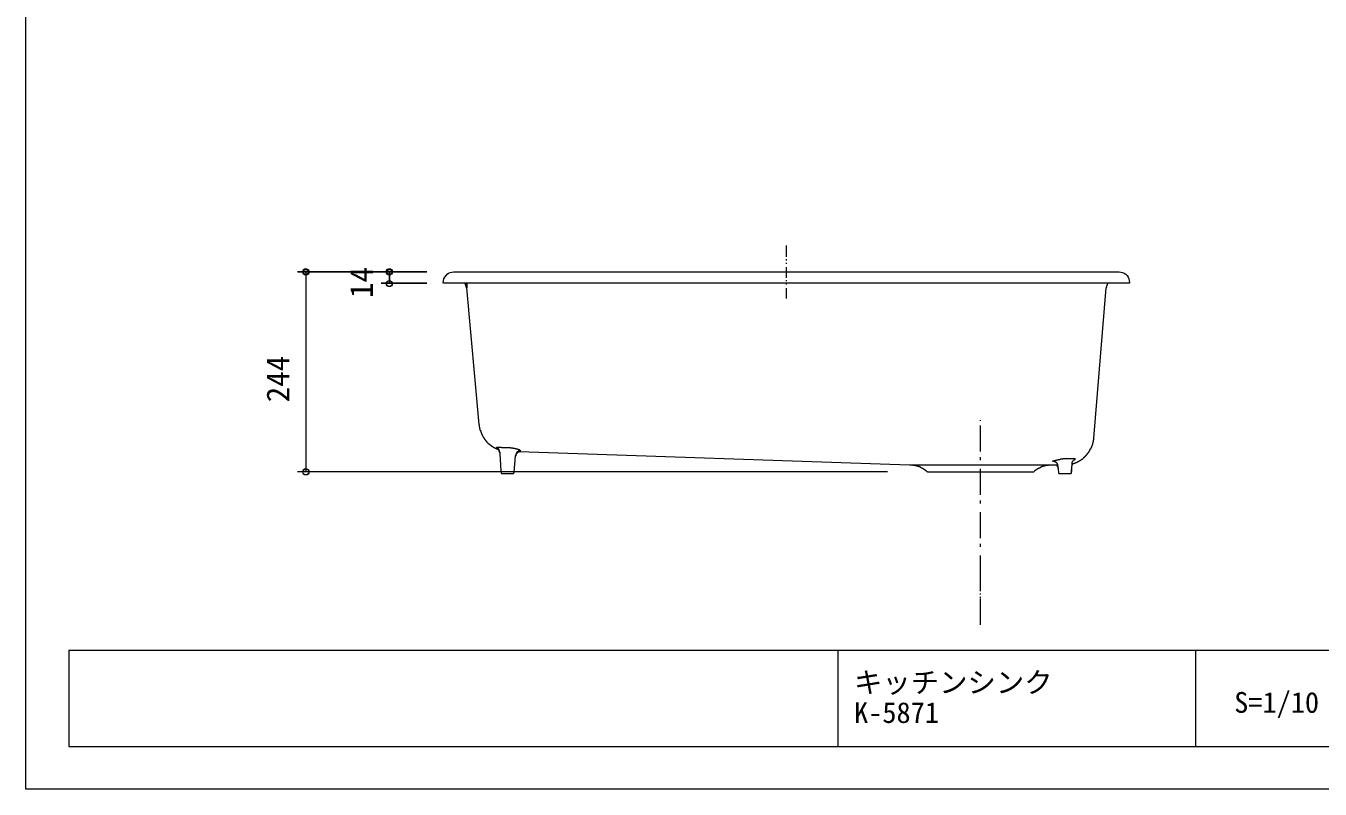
# Model space of a CAD drawing. Units: millimetres, scale not verified. Extents: x -1392 to 1350, y -947 to 991.
# Drawn here: x -1392 to 188, y -947 to -15 of the extents above; entities that cross this region are included whole.
import ezdxf
from ezdxf.enums import TextEntityAlignment as Align

# ---------------------------------------------------------------- set-up
doc = ezdxf.new("R2010")
doc.units = ezdxf.units.MM
doc.header["$LTSCALE"] = 10
doc.header["$PDMODE"] = 32
doc.header["$PDSIZE"] = 6
for name, color, linetype, lineweight in [('0-1_レイヤー_1', 7, 'Continuous', 18), ('0-7', 7, 'Continuous', 5), ('F-0', 7, 'Continuous', 5)]:
    doc.layers.add(name, color=color, linetype=linetype, lineweight=lineweight)
doc.styles.add('ＭＳ ゴシック', font='')
doc.styles.get('ＭＳ ゴシック').set_extended_font_data('MS Gothic')

msp = doc.modelspace()

# ---------------------------------------------------------------- linework, layer by layer
at = {"layer": '0-1_レイヤー_1'}
for p, q in [((-462.91, -284.38), (-462.91, -283.53)), ((-462.91, -297.5), (-462.91, -284.8)), ((-462.91, -301.73), (-462.91, -300.46)), ((-462.91, -305.97), (-462.91, -304.69)), ((-462.91, -322.9), (-462.91, -310.2)), ((-462.91, -327.13), (-462.91, -325.86)), ((-462.91, -331.36), (-462.91, -330.1)), ((-853.65, -335.17), (-838.41, -501.97)), ((-462.91, -348.3), (-462.91, -335.6)), ((-87.84, -518.9), (-72.6, -335.17)), ((-226.27, -497.73), (-226.27, -496.89)), ((-226.27, -534.99), (-226.27, -503.24)), ((-816.82, -530.33), (-816.4, -530.75)), ((-789.73, -535.41), (-789.3, -535.41)), ((-787.19, -534.14), (-788.03, -533.72)), ((-795.23, -560.81), (-793.96, -540.07)), ((-226.27, -545.57), (-226.27, -542.19)), ((-136.52, -547.26), (-137.37, -546.84)), ((-136.1, -547.26), (-136.52, -547.26)), ((-135.25, -547.69), (-136.1, -547.26)), ((-131.87, -552.77), (-131.02, -560.81)), ((-113.66, -550.23), (-114.09, -551.5)), ((-113.66, -550.23), (-113.24, -549.8)), ((-112.82, -546.42), (-112.82, -546)), ((-110.7, -544.3), (-110.28, -544.3)), ((-810.05, -562.08), (-796.92, -562.08)), ((-290.19, -559.97), (-161.92, -559.97)), ((-226.27, -587.91), (-226.27, -556.16)), ((-160.66, -559.12), (-160.66, -559.54)), ((-131.44, -555.73), (-131.44, -554.88)), ((-129.75, -562.08), (-116.63, -562.08)), ((-226.27, -598.49), (-226.27, -595.1)), ((-226.27, -640.82), (-226.27, -609.07)), ((-226.27, -651.41), (-226.27, -648.02)), ((-226.27, -693.74), (-226.27, -661.99)), ((-226.27, -663.68), (-226.27, -662.83)), ((-226.27, -680.19), (-226.27, -667.49)), ((-226.27, -684.42), (-226.27, -683.16)), ((-226.27, -688.66), (-226.27, -687.39)), ((-226.27, -705.59), (-226.27, -692.89)), ((-226.27, -704.32), (-226.27, -700.94)), ((-226.27, -709.82), (-226.27, -708.55)), ((-226.27, -714.06), (-226.27, -712.79)), ((-226.27, -746.66), (-226.27, -714.91)), ((-226.27, -730.99), (-226.27, -718.29))]:
    msp.add_line(p, q, dxfattribs=at)
at = {"layer": '0-1_レイヤー_1', "color": 5}
for p, q in [((-901.91, -315.7), (-1059.81, -315.7)), ((-1049.66, -315.7), (-1049.66, -559.97)), ((-901.91, -315.7), (-957.79, -315.7)), ((-948.05, -315.7), (-948.05, -329.67)), ((-901.91, -329.67), (-957.79, -329.67)), ((-339.72, -559.97), (-1059.81, -559.97))]:
    msp.add_line(p, q, dxfattribs=at)
at = {"layer": '0-1_レイヤー_1'}
for points in [[(-881.59, -326.28), (-881.17, -324.17), (-879.9, -322.05), (-878.63, -320.36), (-877.36, -318.66), (-875.66, -317.39), (-873.55, -316.55), (-871.43, -316.13), (-869.31, -315.7), (-56.94, -315.7), (-54.82, -316.13), (-52.7, -316.55), (-50.59, -317.39), (-48.89, -318.66), (-47.2, -320.36), (-45.93, -322.05), (-45.08, -324.17), (-44.66, -326.28), (-44.24, -329.25), (-44.24, -329.67), (-44.66, -329.67), (-462.91, -329.67), (-881.59, -329.67)], [(-882.02, -329.67), (-882.02, -329.25), (-881.59, -326.28)], [(-853.65, -335.17), (-853.65, -334.75), (-853.65, -334.33), (-853.65, -333.91), (-854.07, -333.91), (-854.07, -333.48), (-854.07, -333.06), (-854.07, -332.63), (-854.5, -332.63), (-854.5, -332.21), (-854.5, -331.79), (-854.92, -331.36), (-854.92, -330.94), (-855.34, -330.94), (-855.34, -330.52), (-855.34, -330.1), (-855.77, -330.1), (-855.77, -329.67)], [(-70.48, -329.67), (-70.48, -330.1), (-70.91, -330.1), (-70.91, -330.52), (-70.91, -330.94), (-71.33, -330.94), (-71.33, -331.36), (-71.33, -331.79), (-71.75, -331.79), (-71.75, -332.21), (-71.75, -332.63), (-72.18, -332.63), (-72.18, -333.06), (-72.18, -333.48), (-72.18, -333.91), (-72.18, -334.33), (-72.6, -334.33), (-72.6, -334.75), (-72.6, -335.17)], [(-838.41, -501.97), (-838.41, -502.39), (-837.99, -502.39), (-837.99, -502.82), (-837.99, -503.24), (-837.99, -503.66), (-837.99, -504.08), (-837.99, -504.51), (-837.99, -504.93), (-837.99, -505.35), (-837.56, -505.35), (-837.56, -505.78), (-837.56, -506.2), (-837.56, -506.63), (-837.56, -507.05), (-837.56, -507.47), (-837.14, -507.47), (-837.14, -507.89), (-837.14, -508.32), (-837.14, -508.74), (-837.14, -509.16), (-836.72, -509.16), (-836.72, -509.59), (-836.72, -510.01), (-836.72, -510.44), (-836.3, -510.44), (-836.3, -510.86), (-836.3, -511.28), (-836.3, -511.7), (-835.87, -511.7), (-835.87, -512.13), (-835.87, -512.55), (-835.45, -512.55), (-835.45, -512.97), (-835.45, -513.4), (-835.45, -513.82), (-835.02, -513.82), (-835.02, -514.25), (-835.02, -514.67), (-834.6, -514.67)], [(-834.6, -514.67), (-834.6, -515.09), (-834.6, -515.51), (-834.18, -515.51), (-834.18, -515.94)], [(-834.18, -515.94), (-834.18, -516.36), (-833.75, -516.36), (-833.75, -516.78), (-833.33, -517.21), (-833.33, -517.63), (-832.91, -517.63), (-832.91, -518.05), (-832.91, -518.48), (-832.48, -518.48), (-832.48, -518.9), (-832.06, -518.9), (-832.06, -519.32), (-832.06, -519.75), (-831.64, -519.75), (-831.64, -520.17), (-831.21, -520.17), (-831.21, -520.6), (-830.79, -521.02), (-830.79, -521.44), (-830.37, -521.44), (-830.37, -521.86), (-829.94, -521.86), (-829.94, -522.29), (-829.52, -522.29), (-829.52, -522.71), (-829.1, -522.71), (-829.1, -523.13), (-828.67, -523.13), (-828.67, -523.56), (-828.25, -523.98), (-827.83, -523.98), (-827.83, -524.41), (-827.41, -524.83), (-826.98, -525.25), (-826.56, -525.25), (-826.56, -525.67), (-826.13, -525.67), (-826.13, -526.1), (-825.71, -526.1)], [(-91.65, -531.6), (-91.23, -531.6), (-91.23, -531.18), (-91.23, -530.75), (-90.8, -530.75), (-90.8, -530.33), (-90.8, -529.91), (-90.38, -529.91), (-90.38, -529.48), (-90.38, -529.06), (-90.38, -528.64), (-89.96, -528.64), (-89.96, -528.22), (-89.96, -527.79), (-89.53, -527.37), (-89.53, -526.94), (-89.53, -526.52), (-89.11, -526.52), (-89.11, -526.1), (-89.11, -525.67), (-89.11, -525.25), (-89.11, -524.83), (-88.69, -524.83), (-88.69, -524.41), (-88.69, -523.98), (-88.69, -523.56), (-88.69, -523.13), (-88.27, -523.13), (-88.27, -522.71), (-88.27, -522.29), (-88.27, -521.86), (-88.27, -521.44), (-88.27, -521.02), (-87.84, -520.6), (-87.84, -520.17), (-87.84, -519.75), (-87.84, -519.32), (-87.84, -518.9)], [(-825.71, -526.1), (-825.71, -526.52), (-825.29, -526.52), (-825.29, -526.94), (-824.86, -526.94), (-824.44, -527.37), (-824.02, -527.37), (-824.02, -527.79), (-823.59, -527.79), (-823.59, -528.22), (-823.17, -528.22), (-823.17, -528.64), (-822.75, -528.64), (-822.32, -528.64), (-822.32, -529.06), (-821.9, -529.06), (-821.48, -529.48), (-821.05, -529.48), (-821.05, -529.91), (-820.63, -529.91), (-820.21, -529.91), (-820.21, -530.33), (-819.78, -530.33), (-819.36, -530.75), (-818.94, -530.75), (-818.52, -531.18), (-818.09, -531.18), (-817.67, -531.6), (-817.24, -531.6), (-816.82, -531.6), (-816.82, -532.03), (-816.4, -532.03), (-815.97, -532.03), (-815.97, -532.45), (-815.55, -532.45)], [(-816.82, -530.33), (-816.82, -530.75), (-816.4, -530.75), (-815.97, -530.75), (-815.97, -531.18), (-815.55, -531.18), (-815.55, -531.6), (-815.13, -531.6)], [(-802, -530.75), (-802.43, -530.75), (-802.85, -530.75), (-803.27, -530.75), (-803.7, -530.75), (-804.12, -530.75), (-804.55, -530.75), (-804.97, -530.75), (-805.39, -530.75), (-805.81, -530.75), (-806.24, -530.75), (-806.66, -530.75), (-807.08, -530.75), (-807.51, -530.75), (-807.93, -530.75), (-808.35, -530.75), (-808.78, -530.75), (-809.2, -530.75), (-809.63, -530.75), (-810.05, -530.75), (-810.47, -530.75), (-810.89, -530.75), (-810.89, -530.33), (-811.32, -530.33), (-811.74, -530.33), (-812.16, -530.33), (-812.59, -530.33), (-813.01, -530.33), (-813.43, -530.33), (-813.86, -530.33), (-814.28, -530.33), (-814.7, -530.33), (-815.13, -530.33), (-815.55, -530.33), (-815.97, -530.33), (-816.4, -530.33), (-816.82, -530.33)], [(-813.01, -536.68), (-813.01, -536.26), (-813.01, -535.83), (-813.43, -535.83), (-813.43, -535.41), (-813.43, -534.99), (-813.43, -534.57), (-813.86, -534.57), (-813.86, -534.14), (-814.28, -533.72), (-814.28, -533.29), (-814.7, -533.29), (-814.7, -532.87), (-815.13, -532.87), (-815.13, -532.45), (-815.55, -532.45), (-815.55, -532.03)], [(-813.01, -535.83), (-813.01, -535.41), (-813.43, -535.41), (-813.43, -534.99), (-813.43, -534.57), (-813.43, -534.14), (-813.43, -533.72), (-813.86, -533.72), (-813.86, -533.29), (-813.86, -532.87), (-814.28, -532.87), (-814.28, -532.45), (-814.7, -532.45), (-814.7, -532.03), (-815.13, -532.03), (-815.13, -531.6)], [(-813.01, -535.83), (-813.01, -537.95), (-811.74, -558.69), (-811.32, -560.81)], [(-788.03, -533.72), (-788.46, -533.72), (-788.46, -533.29), (-788.88, -533.29), (-789.3, -533.29), (-789.73, -533.29), (-790.15, -532.87), (-790.57, -532.87), (-791, -532.87), (-791.42, -532.87), (-791.42, -532.45), (-791.84, -532.45), (-792.27, -532.45), (-792.69, -532.45), (-793.11, -532.45), (-793.11, -532.03), (-793.54, -532.03), (-793.96, -532.03), (-794.38, -532.03), (-794.81, -532.03), (-794.81, -531.6), (-795.23, -531.6), (-795.66, -531.6), (-796.08, -531.6), (-796.5, -531.6), (-796.92, -531.6), (-796.92, -531.18), (-797.35, -531.18), (-797.77, -531.18), (-798.19, -531.18), (-798.62, -531.18), (-799.04, -531.18), (-799.46, -531.18), (-799.89, -531.18), (-799.89, -530.75), (-800.31, -530.75), (-800.73, -530.75), (-801.16, -530.75), (-801.58, -530.75), (-802, -530.75)], [(-790.15, -534.57), (-790.57, -534.57), (-790.57, -534.99), (-791, -534.99), (-791.42, -535.41), (-791.84, -535.41), (-791.84, -535.83), (-792.27, -535.83), (-792.27, -536.26), (-792.69, -536.26), (-792.69, -536.68), (-792.69, -537.1), (-793.11, -537.1), (-793.11, -537.53), (-793.11, -537.95), (-793.54, -537.95), (-793.54, -538.38), (-793.54, -538.8), (-793.54, -539.22), (-793.54, -539.64), (-793.96, -539.64), (-793.96, -540.07)], [(-789.73, -535.41), (-790.15, -535.41), (-790.15, -535.83), (-790.57, -535.83), (-791, -535.83), (-791, -536.26), (-791.42, -536.26), (-791.42, -536.68), (-791.84, -536.68), (-791.84, -537.1), (-792.27, -537.1), (-792.27, -537.53), (-792.69, -537.53), (-792.69, -537.95), (-793.11, -537.95), (-793.11, -538.38), (-793.11, -538.8), (-793.54, -538.8), (-793.54, -539.22), (-793.54, -539.64), (-793.54, -540.07), (-793.54, -540.49), (-793.96, -540.49), (-793.96, -540.91)], [(-789.3, -534.14), (-789.73, -534.57), (-790.15, -534.57)], [(-789.3, -534.14), (-788.88, -534.14), (-788.46, -534.14), (-788.03, -534.14), (-787.61, -534.14), (-787.19, -534.14)], [(-143.3, -551.92), (-308.82, -551.92), (-312.63, -551.92), (-789.3, -535.41)], [(-99.27, -541.76), (-98.85, -541.76), (-98.85, -541.34), (-98.42, -541.34), (-98.42, -540.91), (-98, -540.91), (-98, -540.49), (-97.58, -540.49), (-97.58, -540.07), (-97.16, -540.07), (-97.16, -539.64), (-96.73, -539.64), (-96.73, -539.22), (-96.31, -539.22), (-96.31, -538.8), (-95.88, -538.38), (-95.88, -537.95), (-95.46, -537.95), (-95.46, -537.53), (-95.04, -537.53), (-95.04, -537.1), (-94.61, -537.1), (-94.61, -536.68), (-94.19, -536.26), (-94.19, -535.83), (-93.77, -535.83), (-93.77, -535.41), (-93.34, -535.41), (-93.34, -534.99), (-93.34, -534.57), (-92.92, -534.57), (-92.92, -534.14), (-92.5, -533.72), (-92.5, -533.29), (-92.07, -533.29), (-92.07, -532.87), (-92.07, -532.45), (-91.65, -532.45), (-91.65, -532.03), (-91.65, -531.6)], [(-302.89, -553.19), (-303.32, -553.19), (-303.74, -553.19), (-304.16, -553.19), (-304.16, -552.77), (-304.59, -552.77), (-305.01, -552.77), (-305.43, -552.77), (-305.86, -552.77), (-305.86, -552.35), (-306.28, -552.35), (-306.7, -552.35), (-307.13, -552.35), (-307.55, -552.35), (-307.97, -552.35), (-308.4, -552.35), (-308.82, -552.35), (-308.82, -551.92), (-309.24, -551.92), (-309.67, -551.92), (-310.09, -551.92), (-310.52, -551.92), (-310.94, -551.92)], [(-141.6, -551.92), (-142.03, -551.92), (-142.45, -551.92), (-142.88, -551.92), (-143.3, -551.92), (-143.3, -552.35), (-143.72, -552.35), (-144.14, -552.35), (-144.57, -552.35), (-144.99, -552.35), (-145.41, -552.35), (-145.84, -552.35), (-146.26, -552.35), (-146.26, -552.77), (-146.68, -552.77), (-147.11, -552.77), (-147.53, -552.77), (-147.95, -552.77), (-148.38, -553.19), (-148.8, -553.19), (-149.22, -553.19)], [(-133.56, -551.92), (-133.98, -551.92), (-134.41, -551.92), (-134.83, -551.92), (-135.25, -551.92), (-135.68, -551.92), (-136.1, -551.92), (-136.52, -551.92), (-136.95, -551.92), (-137.37, -551.92), (-137.8, -551.92), (-138.22, -551.92), (-138.64, -551.92), (-139.06, -551.92), (-139.49, -551.92), (-139.91, -551.92), (-140.33, -551.92), (-140.76, -551.92), (-141.18, -551.92), (-141.6, -551.92)], [(-138.22, -546.84), (-137.8, -546.84), (-137.8, -546.42), (-137.37, -546.42), (-136.95, -546.42), (-136.52, -546.42), (-136.52, -546), (-136.1, -546), (-135.68, -546), (-135.25, -546), (-134.83, -546), (-134.83, -545.57), (-134.41, -545.57), (-133.98, -545.57), (-133.56, -545.57), (-133.14, -545.15), (-132.71, -545.15), (-132.29, -545.15), (-131.87, -545.15), (-131.44, -545.15), (-131.44, -544.72), (-131.02, -544.72), (-130.6, -544.72), (-130.17, -544.72), (-129.75, -544.72), (-129.33, -544.72), (-128.91, -544.3), (-128.48, -544.3)], [(-131.87, -552.77), (-131.87, -552.35), (-131.87, -551.92), (-131.87, -551.5), (-131.87, -551.07), (-132.29, -550.65), (-132.29, -550.23), (-132.71, -549.8), (-132.71, -549.38), (-133.14, -549.38), (-133.14, -548.96), (-133.56, -548.96), (-133.56, -548.53), (-133.98, -548.53), (-133.98, -548.11), (-134.41, -548.11), (-134.41, -547.69), (-134.83, -547.69), (-135.25, -547.69)], [(-131.87, -554.46), (-131.87, -554.04), (-131.87, -553.61), (-132.29, -553.61), (-132.29, -553.19), (-132.71, -553.19), (-132.71, -552.77), (-132.71, -552.35), (-133.14, -552.35), (-133.14, -551.92), (-133.56, -551.92)], [(-110.28, -544.3), (-110.7, -544.3), (-110.7, -543.88), (-111.13, -543.88), (-111.55, -543.88), (-111.97, -543.88), (-112.82, -543.88), (-114.93, -543.88), (-120.02, -543.88), (-122.13, -543.88), (-122.55, -543.88), (-122.98, -543.88), (-123.4, -543.88), (-123.82, -543.88), (-124.25, -543.88), (-124.67, -543.88), (-125.09, -543.88), (-125.52, -543.88), (-125.52, -544.3), (-125.94, -544.3), (-126.36, -544.3), (-126.79, -544.3), (-127.21, -544.3), (-127.63, -544.3), (-128.06, -544.3), (-128.48, -544.3)], [(-114.93, -560.81), (-114.93, -558.69), (-114.09, -551.5), (-114.09, -551.07), (-114.09, -550.65), (-114.09, -550.23), (-114.09, -549.8), (-114.09, -549.38), (-114.09, -548.96), (-114.09, -548.53), (-114.09, -548.11), (-113.66, -548.11), (-113.66, -547.69), (-113.66, -547.26), (-112.82, -546.42)], [(-114.93, -560.81), (-114.51, -558.69), (-114.51, -554.88), (-114.51, -554.46), (-114.51, -554.04), (-114.51, -553.61), (-114.51, -553.19), (-114.09, -552.77), (-114.09, -552.35), (-114.09, -551.92), (-114.09, -551.5)], [(-114.09, -550.23), (-113.66, -550.23), (-113.66, -549.8), (-113.24, -549.8), (-112.82, -549.8), (-112.39, -549.8), (-112.39, -549.38), (-111.97, -549.38), (-111.55, -549.38), (-111.13, -549.38), (-111.13, -548.96), (-110.7, -548.96), (-110.28, -548.96), (-109.85, -548.96), (-109.85, -548.53), (-109.43, -548.53), (-109.01, -548.53), (-109.01, -548.11), (-108.58, -548.11), (-108.16, -548.11), (-108.16, -547.69), (-107.74, -547.69), (-107.31, -547.69), (-107.31, -547.26), (-106.89, -547.26), (-106.47, -547.26), (-106.47, -546.84), (-106.05, -546.84), (-105.62, -546.84), (-105.62, -546.42), (-105.2, -546.42), (-104.77, -546), (-104.35, -546), (-103.93, -545.57), (-103.5, -545.57), (-103.5, -545.15), (-103.08, -545.15), (-102.66, -544.72), (-102.23, -544.3), (-101.81, -544.3)], [(-111.55, -544.72), (-111.97, -545.57), (-112.82, -546)], [(-111.55, -544.72), (-110.7, -544.72), (-110.7, -544.3)], [(-101.81, -544.3), (-101.81, -543.88), (-101.39, -543.88), (-100.96, -543.45), (-100.54, -543.03), (-100.12, -543.03), (-100.12, -542.61), (-99.69, -542.61), (-99.69, -542.19), (-99.27, -542.19), (-99.27, -541.76)], [(-811.32, -560.81), (-811.32, -561.23), (-811.32, -561.66), (-810.89, -561.66), (-810.89, -562.08), (-810.47, -562.08), (-810.05, -562.08)], [(-796.92, -562.08), (-796.5, -562.08), (-796.08, -562.08), (-796.08, -561.66), (-795.66, -561.66), (-795.66, -561.23), (-795.23, -561.23), (-795.23, -560.81)], [(-302.47, -553.61), (-302.47, -553.19), (-302.89, -553.19)], [(-291.46, -559.54), (-291.46, -559.12), (-291.89, -559.12), (-292.31, -559.12), (-292.31, -558.69), (-292.73, -558.69), (-292.73, -558.27), (-293.16, -558.27), (-293.16, -557.85), (-293.58, -557.85), (-294, -557.85), (-294, -557.42), (-294.43, -557.42), (-294.43, -557), (-294.85, -557), (-295.27, -557), (-295.27, -556.58), (-295.7, -556.58), (-295.7, -556.16), (-296.12, -556.16), (-296.55, -556.16), (-296.55, -555.73), (-296.97, -555.73), (-297.39, -555.73), (-297.39, -555.31), (-297.81, -555.31), (-298.24, -555.31), (-298.24, -554.88), (-298.66, -554.88), (-299.08, -554.88), (-299.08, -554.46), (-299.51, -554.46), (-299.93, -554.46), (-300.35, -554.04), (-300.78, -554.04), (-301.2, -554.04), (-301.2, -553.61), (-301.63, -553.61), (-302.05, -553.61), (-302.47, -553.61)], [(-291.46, -559.54), (-291.04, -559.54), (-291.04, -559.97), (-290.62, -559.97), (-290.19, -559.97)], [(-161.92, -559.97), (-161.5, -559.97), (-161.08, -559.97), (-161.08, -559.54), (-160.66, -559.54)], [(-149.22, -553.19), (-149.65, -553.19), (-149.65, -553.61), (-150.07, -553.61), (-150.49, -553.61), (-150.92, -553.61), (-150.92, -554.04), (-151.34, -554.04), (-151.77, -554.04), (-152.19, -554.04), (-152.19, -554.46), (-152.61, -554.46), (-153.03, -554.46), (-153.03, -554.88), (-153.46, -554.88), (-153.88, -554.88), (-153.88, -555.31), (-154.3, -555.31), (-154.73, -555.31), (-154.73, -555.73), (-155.15, -555.73), (-155.57, -555.73), (-155.57, -556.16), (-156, -556.16), (-156.42, -556.16), (-156.42, -556.58), (-156.84, -556.58), (-157.27, -557), (-157.69, -557), (-157.69, -557.42), (-158.11, -557.42), (-158.54, -557.42), (-158.54, -557.85), (-158.96, -557.85), (-158.96, -558.27), (-159.38, -558.27), (-159.81, -558.69), (-160.23, -558.69), (-160.23, -559.12), (-160.66, -559.12)], [(-131.02, -560.81), (-131.02, -561.23), (-131.02, -561.66), (-130.6, -561.66), (-130.6, -562.08), (-130.17, -562.08), (-129.75, -562.08)], [(-116.63, -562.08), (-116.2, -562.08), (-115.78, -562.08), (-115.78, -561.66), (-115.36, -561.66), (-115.36, -561.23), (-114.93, -561.23), (-114.93, -560.81)], [(-116.63, -562.08), (-116.2, -562.08), (-115.78, -562.08), (-115.36, -562.08), (-115.36, -561.66), (-114.93, -561.66)], [(-114.93, -561.66), (-114.93, -561.23), (-114.93, -560.81)]]:
    msp.add_lwpolyline(points, dxfattribs=at)
msp.add_lwpolyline([(-852.8, -329.67), (-854.07, -329.67), (-854.07, -335.17), (-852.8, -335.17)], close=True, dxfattribs=at)
at = {"layer": '0-1_レイヤー_1', "color": 5}
msp.add_circle((-947.84, -329.88), 3.6, dxfattribs=at)
for centre in [(-1049.87, -315.7), (-947.84, -315.7), (-1049.87, -559.97)]:
    msp.add_ellipse(centre, major_axis=(0, 3.81), ratio=0.944394, dxfattribs=at)
at = {"layer": '0-7'}
for p, q in [((-901.9, -316), (-1059.65, -316)), ((-1049.65, -316), (-1049.65, -560)), ((-901.9, -316), (-957.65, -316)), ((-901.9, -330), (-957.65, -330)), ((-947.65, -316), (-947.65, -330)), ((-339.65, -560), (-1059.65, -560))]:
    msp.add_line(p, q, dxfattribs=at)
for centre in [(-1049.65, -316), (-947.65, -316), (-947.65, -330), (-1049.65, -560)]:
    msp.add_circle(centre, 3.75, dxfattribs=at)
for p in [(-1049.65, -316), (-947.65, -316)]:
    msp.add_point(p, dxfattribs=at)
at = {"layer": 'F-0'}
for p, q in [((-1339.08, -777.82), (1297.56, -777.82)), ((-1339.08, -777.82), (-1339.08, -895.37)), ((-400.44, -777.82), (-400.44, -895.37)), ((36.32, -777.82), (36.32, -895.37)), ((-1339.08, -895.37), (1297.56, -895.37))]:
    msp.add_line(p, q, dxfattribs=at)
msp.add_lwpolyline([(-1391.5, 991.14), (1350.16, 991.14), (1350.16, -947.41), (-1391.5, -947.41)], close=True, dxfattribs=at)

# ---------------------------------------------------------------- texts
at = {"layer": '0-7', "style": 'ＭＳ ゴシック'}
for s, p in [('14', (-959.57, -347.69)), ('244', (-1061.57, -475.04))]:
    msp.add_text(s, height=27.86, rotation=90, dxfattribs=at).set_placement(p, align=Align.BOTTOM_LEFT)
at = {"layer": 'F-0', "style": 'ＭＳ ゴシック'}
for s, p in [('キッチンシンク', (-380.47, -837.4)), ('S=1/10', (83.59, -861.85)), ('K-5871', (-380.47, -874.24))]:
    msp.add_text(s, height=25.38, dxfattribs=at).set_placement(p, align=Align.BOTTOM_LEFT)

doc.saveas('drawing.dxf')
